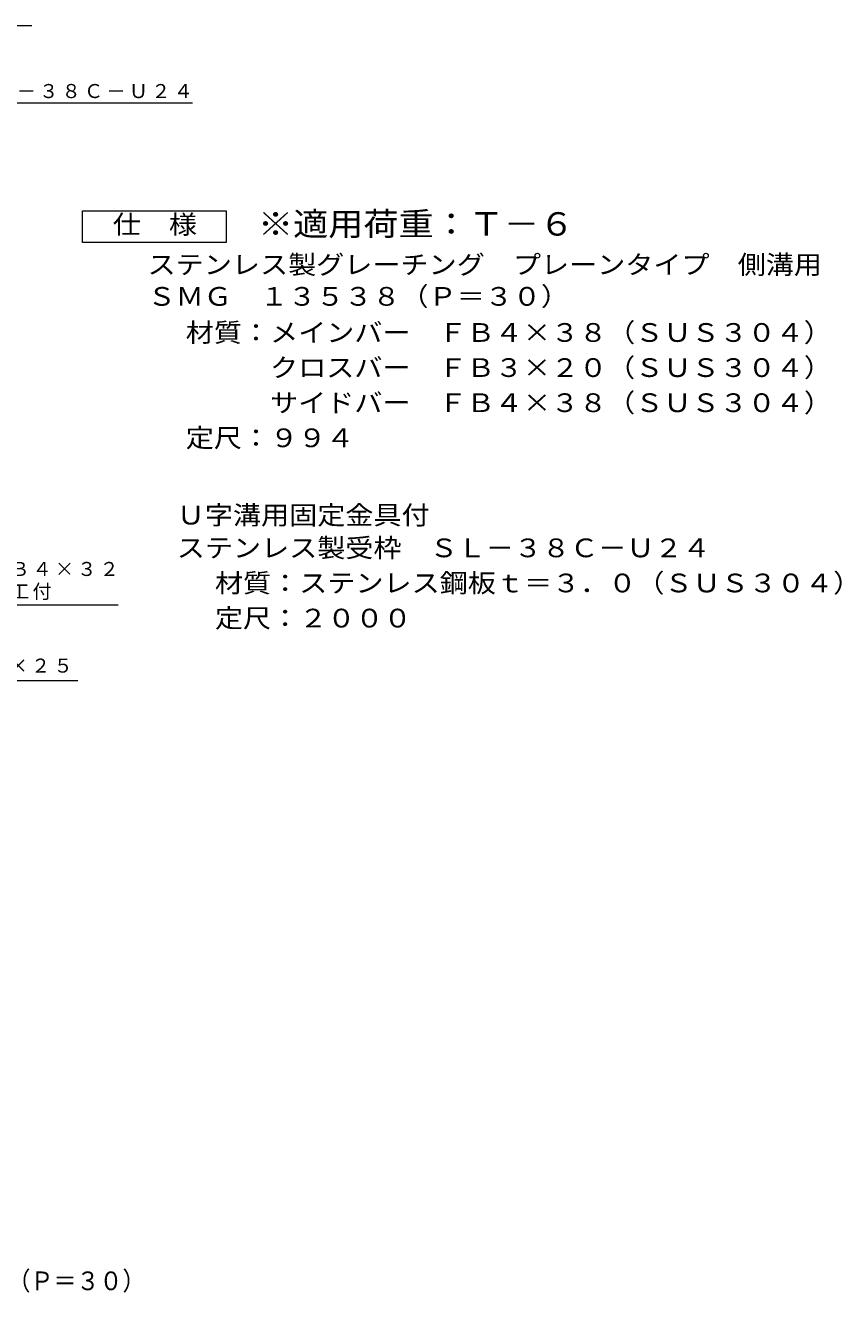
# Model space of a CAD drawing. Units: millimetres, scale not verified. Extents: x -331 to 433, y -387 to 322.
# Drawn here: x 177.6 to 433.2, y -377.7 to 19.3 of the extents above; entities that cross this region are included whole.
import ezdxf
from ezdxf.enums import TextEntityAlignment as Align

# ---------------------------------------------------------------- set-up
doc = ezdxf.new("R2010")
doc.units = ezdxf.units.MM
doc.header["$LTSCALE"] = 2
doc.layers.add('D-5', color=7, linetype='Continuous', lineweight=9)
doc.layers.add('F-0_F-0ﾚｲﾔ', color=2, linetype='Continuous')
doc.styles.add('ＭＳ ゴシック', font='')
doc.styles.get('ＭＳ ゴシック').set_extended_font_data('MS Gothic')

msp = doc.modelspace()

# ---------------------------------------------------------------- linework, layer by layer
at = {"layer": 'D-5'}
for p, q in [((93.343, 19.3), (179.576, 19.3)), ((104.674, -4.931), (229.96, -4.931)), ((206.657, -162.389), (125.885, -162.389)), ((114.264, -186.001), (194.035, -186.001))]:
    msp.add_line(p, q, dxfattribs=at)
msp.add_lwpolyline([(195.431, -48.768), (195.431, -38.768), (240.431, -38.768), (240.431, -48.768)], close=True, dxfattribs=at)

# ---------------------------------------------------------------- texts
at = {"layer": 'D-5', "color": 2, "style": 'ＭＳ ゴシック', "width": 1.1}
for s, p in [('仕\u3000様', (204.931, -47.768)), ('ステンレス製グレーチング\u3000プレーンタイプ\u3000側溝用', (215.849, -60.352)), ('ＳＭＧ\u3000１３５３８（Ｐ＝３０）', (215.849, -70.303)), ('材質：メインバー\u3000ＦＢ４×３８（ＳＵＳ３０４）', (227.791, -81.621)), ('\u3000\u3000\u3000クロスバー\u3000ＦＢ３×２０（ＳＵＳ３０４）', (227.791, -92.621)), ('\u3000\u3000\u3000サイドバー\u3000ＦＢ４×３８（ＳＵＳ３０４）', (227.791, -103.621)), ('定尺：９９４', (227.791, -114.621)), ('Ｕ字溝用固定金具付', (224.985, -138.835)), ('ステンレス製受枠\u3000ＳＬ－３８Ｃ－Ｕ２４', (224.985, -149.098)), ('材質：ステンレス鋼板ｔ＝３．０（ＳＵＳ３０４）', (236.928, -160.098)), ('定尺：２０００', (236.928, -171.098))]:
    msp.add_text(s, height=5.865, dxfattribs=at).set_placement(p, align=Align.BOTTOM_LEFT)
at = {"layer": 'D-5', "color": 3, "style": 'ＭＳ ゴシック', "width": 1.1}
msp.add_text('※適用荷重：Ｔ－６', height=7.331, dxfattribs=at).set_placement((250.431, -48.768), align=Align.BOTTOM_LEFT)
at = {"layer": 'D-5', "char_height": 4.399, "attachment_point": 7, "style": 'ＭＳ ゴシック'}
for s, insert in [('\\T1.17;ステンレス製受枠ＳＬ－３８Ｃ－Ｕ２４', (104.678, -3.979)), ('\\T1.17;固定金具：ＦＢ４×３２', (130.657, -153.722)), ('\\T1.17;Ｍ６タップ加工付', (130.657, -160.722)), ('\\T1.17;六角ボルト：Ｍ６×２５', (116.213, -184.001))]:
    msp.add_mtext(s, dxfattribs=dict(at, insert=insert))
at = {"layer": 'F-0_F-0ﾚｲﾔ', "style": 'ＭＳ ゴシック', "width": 0.9}
msp.add_text('ステンレス製グレーチング\u3000プレーンタイプ\u3000側溝用\u3000ＳＭＧ\u3000１３５３８（Ｐ＝３０）', height=5.865, dxfattribs=at).set_placement((-72.822, -378.728), align=Align.BOTTOM_LEFT)

doc.saveas('drawing.dxf')
